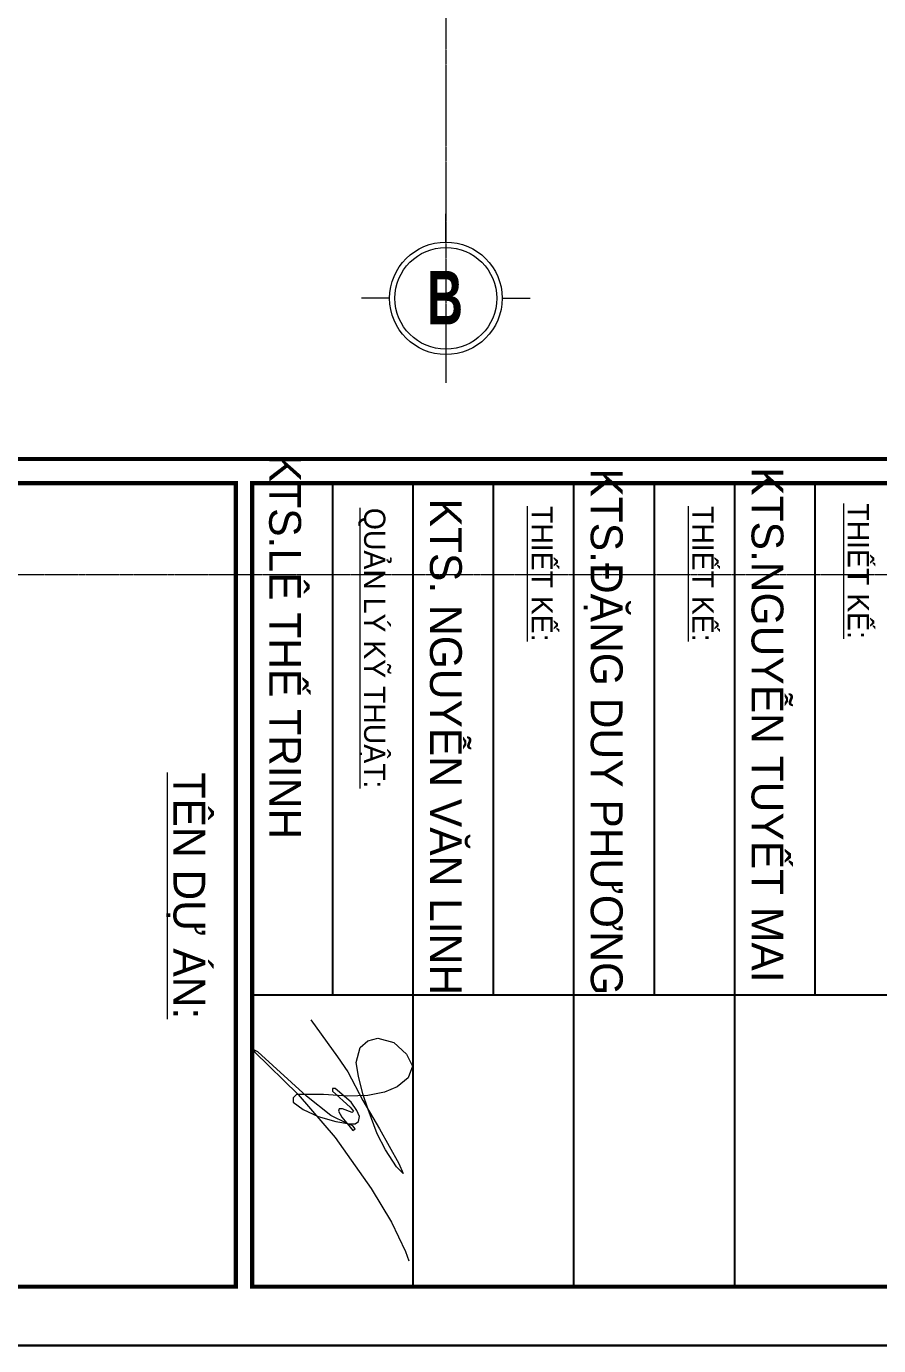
# Model space of a CAD drawing. Header units: millimetres. Extents: x 1336014 to 2939047, y -333549 to -60566.
# Drawn here: x 1365809 to 1368990, y -164841 to -159916 of the extents above; entities that cross this region are included whole.
import ezdxf
from ezdxf.enums import TextEntityAlignment as Align

# ---------------------------------------------------------------- set-up
doc = ezdxf.new("R2010")
doc.units = ezdxf.units.MM
doc.header["$MEASUREMENT"] = 0
doc.linetypes.add('CENTER2', pattern=[1.125, 0.75, -0.125, 0.125, -0.125])
for name, color, linetype, lineweight in [('05.Text', 253, 'Continuous', 18), ('10.truc', 250, 'CENTER2', 20), ('11.Khung bo', 32, 'Continuous', 50), ('12.Khung', 36, 'Continuous', 25)]:
    doc.layers.add(name, color=color, linetype=linetype, lineweight=lineweight)
doc.layers.add('Tpl_Bound', color=1, linetype='Continuous', plot=False)
doc.styles.add('AVANTHB', font='')
doc.styles.add('VnAvantH', font='')
doc.styles.get('AVANTHB').set_extended_font_data('.VnAvantH', bold=True)
doc.styles.get('VnAvantH').set_extended_font_data('.VnAvantH')

# ---------------------------------------------------------------- blocks, each defined once
blk = doc.blocks.new('100')
at = {"layer": '05.Text'}
blk.add_lwpolyline([(1899552.4, -936474.8), (1899782.1, -936307.7), (1899876.1, -936245), (1900053.6, -936151), (1900231.2, -936046.6), (1900445.2, -935926.5), (1900507.9, -935900.4), (1900466.1, -935942.2), (1900361.7, -936010), (1900262.5, -936062.2), (1900110, -936117.9), (1900011.9, -936151), (1899902.2, -936177.1), (1899818.7, -936192.8), (1899724.7, -936166.7), (1899682.9, -936119.7), (1899667.2, -936057), (1899693.3, -935957.8), (1899766.4, -935879.5), (1899839.5, -935842.9), (1899912.6, -935869), (1899970.1, -935936.9), (1900001.4, -936015.3), (1900022.3, -936119.7), (1900027.5, -936245), (1900017.1, -936396.4), (1900017.1, -936500.9), (1900017.1, -936563.5), (1900038, -936584.4), (1900064.1, -936584.4), (1900111.1, -936521.8), (1900152.8, -936427.8), (1900184.2, -936318.1), (1900199.8, -936234.6), (1900199.8, -936198), (1900184.2, -936177.1), (1900152.8, -936171.9), (1900116.3, -936187.6), (1900064.1, -936224.1), (1899980.5, -936323.3), (1899980.5, -936339), (1899996.2, -936339), (1900095.4, -936229.3), (1900121.5, -936208.5), (1900128.1, -936216.7), (1900105.8, -936276.3), (1900105.8, -936297.2), (1900121.5, -936302.4), (1900158.1, -936281.6), (1900220.7, -936229.3), (1900241.6, -936213.7), (1900231, -936199.5), (1900211.7, -936213.9), (1900197.1, -936249), (1900147.6, -936349.4), (1900027.5, -936500.9), (1899750.8, -936803.7), (1899740.3, -936824.6), (1899750.8, -936824.6), (1900017.1, -936553.1), (1900283.4, -936323.3), (1900601.9, -936098.8), (1900810.8, -935973.5), (1900993.5, -935884.7), (1901051, -935863.8), (1901051, -935863.8)], dxfattribs=at)
blk.add_lwpolyline([(1899552.4, -936474.8), (1899782.1, -936307.7), (1899876.1, -936245), (1900053.6, -936151), (1900231.2, -936046.6), (1900445.2, -935926.5), (1900507.9, -935900.4), (1900466.1, -935942.2), (1900361.7, -936010), (1900262.5, -936062.2), (1900110, -936117.9), (1900011.9, -936151), (1899902.2, -936177.1), (1899818.7, -936192.8), (1899724.7, -936166.7), (1899682.9, -936119.7), (1899667.2, -936057), (1899693.3, -935957.8), (1899766.4, -935879.5), (1899839.5, -935842.9), (1899912.6, -935869), (1899970.1, -935936.9), (1900001.4, -936015.3), (1900022.3, -936119.7), (1900027.5, -936245), (1900017.1, -936396.4), (1900017.1, -936500.9), (1900017.1, -936563.5), (1900038, -936584.4), (1900064.1, -936584.4), (1900111.1, -936521.8), (1900152.8, -936427.8), (1900184.2, -936318.1), (1900199.8, -936234.6), (1900199.8, -936198), (1900184.2, -936177.1), (1900152.8, -936171.9), (1900116.3, -936187.6), (1900064.1, -936224.1), (1899980.5, -936323.3), (1899980.5, -936339), (1899996.2, -936339), (1900095.4, -936229.3), (1900121.5, -936208.5), (1900128.1, -936216.7), (1900105.8, -936276.3), (1900105.8, -936297.2), (1900121.5, -936302.4), (1900158.1, -936281.6), (1900220.7, -936229.3), (1900241.6, -936213.7), (1900231, -936199.5), (1900211.7, -936213.9), (1900197.1, -936249), (1900147.6, -936349.4), (1900027.5, -936500.9), (1899750.8, -936803.7), (1899740.3, -936824.6), (1899750.8, -936824.6), (1900017.1, -936553.1), (1900283.4, -936323.3), (1900601.9, -936098.8), (1900810.8, -935973.5), (1900993.5, -935884.7), (1901051, -935863.8), (1901051, -935863.8)], dxfattribs=at)
blk.add_lwpolyline([(1899552.4, -936474.8), (1899782.1, -936307.7), (1899876.1, -936245), (1900053.6, -936151), (1900231.2, -936046.6), (1900445.2, -935926.5), (1900507.9, -935900.4), (1900466.1, -935942.2), (1900361.7, -936010), (1900262.5, -936062.2), (1900110, -936117.9), (1900011.9, -936151), (1899902.2, -936177.1), (1899818.7, -936192.8), (1899724.7, -936166.7), (1899682.9, -936119.7), (1899667.2, -936057), (1899693.3, -935957.8), (1899766.4, -935879.5), (1899839.5, -935842.9), (1899912.6, -935869), (1899970.1, -935936.9), (1900001.4, -936015.3), (1900022.3, -936119.7), (1900027.5, -936245), (1900017.1, -936396.4), (1900017.1, -936500.9), (1900017.1, -936563.5), (1900038, -936584.4), (1900064.1, -936584.4), (1900111.1, -936521.8), (1900152.8, -936427.8), (1900184.2, -936318.1), (1900199.8, -936234.6), (1900199.8, -936198), (1900184.2, -936177.1), (1900152.8, -936171.9), (1900116.3, -936187.6), (1900064.1, -936224.1), (1899980.5, -936323.3), (1899980.5, -936339), (1899996.2, -936339), (1900095.4, -936229.3), (1900121.5, -936208.5), (1900128.1, -936216.7), (1900105.8, -936276.3), (1900105.8, -936297.2), (1900121.5, -936302.4), (1900158.1, -936281.6), (1900220.7, -936229.3), (1900241.6, -936213.7), (1900231, -936199.5), (1900211.7, -936213.9), (1900197.1, -936249), (1900147.6, -936349.4), (1900027.5, -936500.9), (1899750.8, -936803.7), (1899740.3, -936824.6), (1899750.8, -936824.6), (1900017.1, -936553.1), (1900283.4, -936323.3), (1900601.9, -936098.8), (1900810.8, -935973.5), (1900993.5, -935884.7), (1901051, -935863.8), (1901051, -935863.8)], dxfattribs=at)
at = {"layer": '11.Khung bo', "const_width": 26.7}
for points in [[(1860913, -945239.8), (1860913, -916940.1), (1896062.6, -916940.1), (1896062.6, -945239.8)], [(1860913, -945239.8), (1860913, -916940.1), (1896062.6, -916940.1), (1896062.6, -945239.8)], [(1860913, -945239.8), (1860913, -916940.1), (1896062.6, -916940.1), (1896062.6, -945239.8)], [(1896212.6, -936839.9), (1901212.6, -936839.9), (1901212.6, -929840), (1896212.6, -929840)], [(1896212.6, -936839.9), (1901212.6, -936839.9), (1901212.6, -929840), (1896212.6, -929840)], [(1896212.6, -936839.9), (1901212.6, -936839.9), (1901212.6, -929840), (1896212.6, -929840)], [(1896212.6, -940539.9), (1901212.6, -940539.9), (1901212.6, -936939.9), (1896212.6, -936939.9)], [(1896212.6, -940539.9), (1901212.6, -940539.9), (1901212.6, -936939.9), (1896212.6, -936939.9)], [(1896212.6, -940539.9), (1901212.6, -940539.9), (1901212.6, -936939.9), (1896212.6, -936939.9)]]:
    blk.add_lwpolyline(points, close=True, dxfattribs=at)
at = {"layer": '12.Khung'}
for p, q in [((1899398.9, -929840), (1899398.9, -936839.9)), ((1899398.9, -929840), (1899398.9, -936839.9)), ((1899398.9, -929840), (1899398.9, -936839.9)), ((1896212.6, -933339.9), (1899398.9, -933339.9)), ((1896212.6, -933339.9), (1899398.9, -933339.9)), ((1896212.6, -933339.9), (1899398.9, -933339.9)), ((1896212.6, -933839.9), (1901212.6, -933839.9)), ((1896212.6, -933839.9), (1901212.6, -933839.9)), ((1896212.6, -933839.9), (1901212.6, -933839.9)), ((1896212.6, -934339.9), (1899398.9, -934339.9)), ((1896212.6, -934339.9), (1899398.9, -934339.9)), ((1896212.6, -934339.9), (1899398.9, -934339.9)), ((1896212.6, -934839.9), (1901212.6, -934839.9)), ((1896212.6, -934839.9), (1901212.6, -934839.9)), ((1896212.6, -934839.9), (1901212.6, -934839.9)), ((1896212.6, -935339.9), (1899398.9, -935339.9)), ((1896212.6, -935339.9), (1899398.9, -935339.9)), ((1896212.6, -935339.9), (1899398.9, -935339.9)), ((1896212.6, -935839.9), (1901212.6, -935839.9)), ((1896212.6, -935839.9), (1901212.6, -935839.9)), ((1896212.6, -935839.9), (1901212.6, -935839.9)), ((1896212.6, -936339.9), (1899398.9, -936339.9)), ((1896212.6, -936339.9), (1899398.9, -936339.9)), ((1896212.6, -936339.9), (1899398.9, -936339.9))]:
    blk.add_line(p, q, dxfattribs=at)
blk.add_lwpolyline([(1901579.2, -945939.8), (1901579.2, -916240.1), (1859579.6, -916240.1), (1859579.6, -945939.8)], close=True, dxfattribs=at)
blk.add_lwpolyline([(1901579.2, -945939.8), (1901579.2, -916240.1), (1859579.6, -916240.1), (1859579.6, -945939.8)], close=True, dxfattribs=at)
blk.add_lwpolyline([(1901579.2, -945939.8), (1901579.2, -916240.1), (1859579.6, -916240.1), (1859579.6, -945939.8)], close=True, dxfattribs=at)
at = {"layer": '05.Text', "style": 'VnAvantH'}
for s, height, p in [('%%UthiÕt kÕ:', 131.999, (1896338.7, -933134.4)), ('%%UthiÕt kÕ:', 131.999, (1896355.3, -934101.6)), ('%%UthiÕt kÕ:', 131.999, (1896355.3, -935101.6)), ('%%Uqu¶n lý kü thuËt:', 131.999, (1896366.5, -936142.8)), ('%%Utªn Dù ¸N:', 197.998, (1898013.5, -937328.6))]:
    blk.add_text(s, height=height, dxfattribs=at).set_placement(p)
for s, p in [('KTS.nguyÔn tuyÕt mai', (1899320.6, -933733.2)), ('KTS.§ÆNG DUY PH¦¥NG', (1899398.5, -934733.2)), ('KTS. NGUYÔN V¡N LINH', (1899398.5, -935733.2)), ('KTS.lª thÕ trinh', (1898428.2, -936733.2))]:
    blk.add_text(s, height=197.998, dxfattribs=at).set_placement(p, align=Align.RIGHT)
blk = doc.blocks.new('DANHTRUC')
for p, q in [((980383.4, -947346.6), (980383.4, -947136.6)), ((979963.4, -947766.6), (979753.4, -947766.6)), ((980803.4, -947766.6), (981013.4, -947766.6)), ((980383.4, -948186.6), (980383.4, -948396.6))]:
    blk.add_line(p, q)
for radius in [420, 380]:
    blk.add_circle((980383.4, -947766.6), radius)

msp = doc.modelspace()

# ---------------------------------------------------------------- linework, layer by layer
at = {"layer": '10.truc'}
msp.add_line((1367374.8, -140441.5), (1367374.8, -161246.4), dxfattribs=at)
msp.add_lwpolyline([(1364839.4, -161962.9), (1374573.6, -161962.9)], dxfattribs=at)
at = {"layer": 'Tpl_Bound', "color": 1}
msp.add_lwpolyline([(1361191.5, -164841.3), (1361191.5, -139641.5), (1379011.4, -139641.5), (1379011.4, -164841.3)], close=True, dxfattribs=at)

# ---------------------------------------------------------------- block references
at = {"layer": '05.Text', "xscale": 0.6, "yscale": 0.6, "zscale": 0.6, "rotation": 270}
msp.add_blockref('100', (1928755.4, 976106.3), dxfattribs=at)
at = {"layer": '05.Text', "xscale": 0.5, "yscale": 0.5, "zscale": 0.5}
msp.add_blockref('DANHTRUC', (877183.1, 312951.9), dxfattribs=at)

# ---------------------------------------------------------------- texts
at = {"layer": '05.Text', "style": 'AVANTHB', "width": 0.7}
msp.add_text('b', height=200, dxfattribs=at).set_placement((1367304, -161029.1))

doc.saveas('drawing.dxf')
